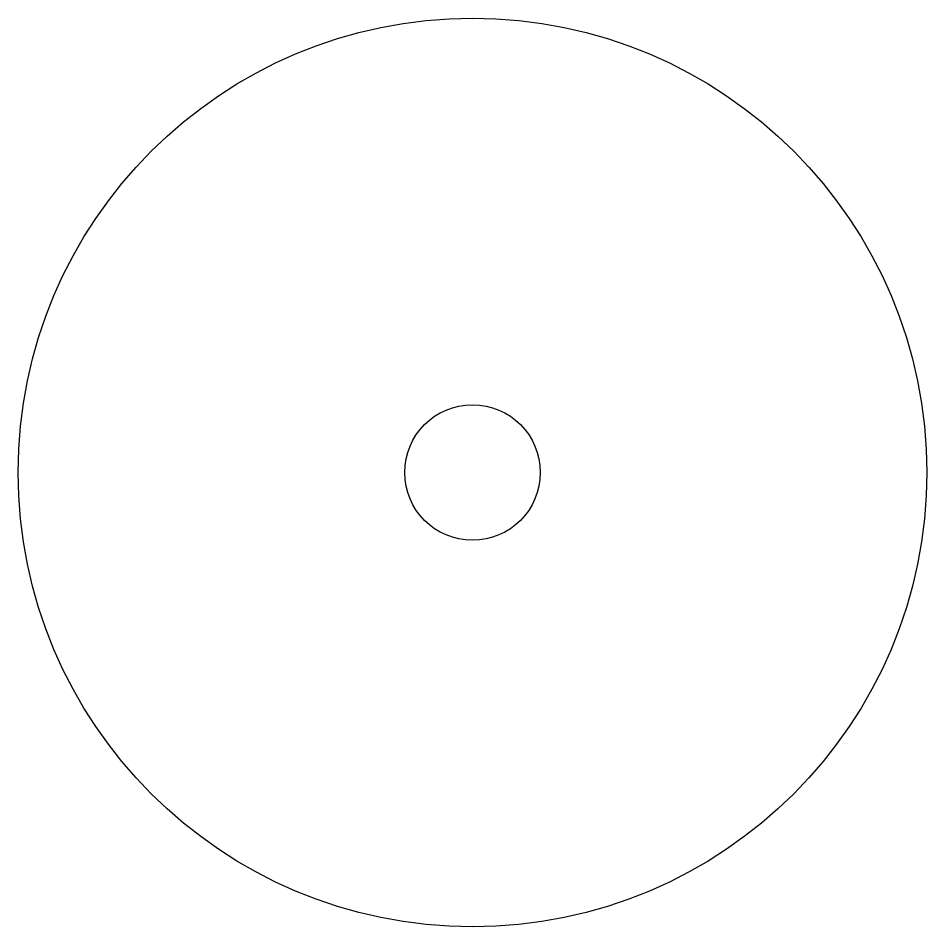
# Model space of a CAD drawing. Extents: x 170.8 to 229.2, y -129.2 to -70.8.
import ezdxf

# ---------------------------------------------------------------- set-up
doc = ezdxf.new("R2010")
doc.units = 0
doc.header["$MEASUREMENT"] = 0
doc.layers.add('BLACK', color=7, linetype='CONTINUOUS')

msp = doc.modelspace()

# ---------------------------------------------------------------- linework, layer by layer
at = {"layer": 'Black'}
for radius in [29.25, 4.366]:
    msp.add_circle((200, -100), radius, dxfattribs=at)

doc.saveas('drawing.dxf')
